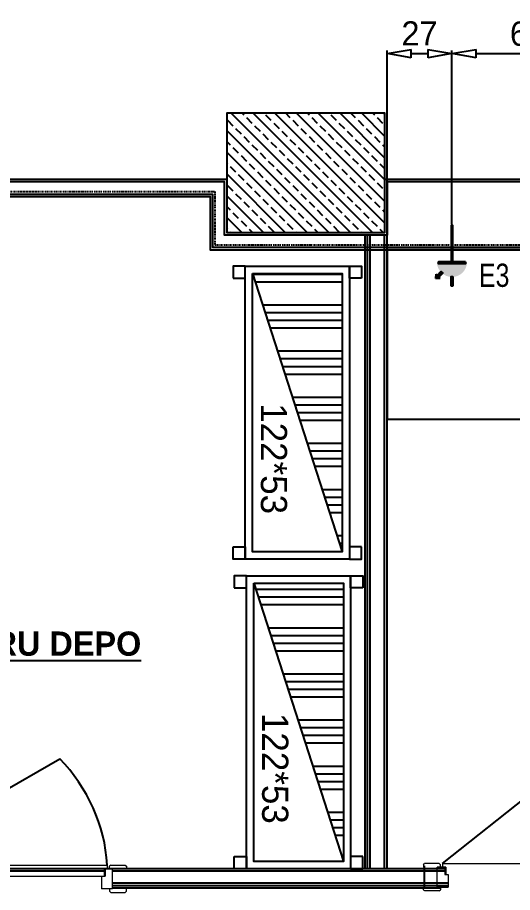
# Model space of a CAD drawing. Header units: millimetres. Extents: x 7703 to 16070, y -6855 to 95.
# Drawn here: x 13562.1 to 13766.3, y -6298.8 to -5937.4 of the extents above; entities that cross this region are included whole.
import ezdxf

# ---------------------------------------------------------------- set-up
doc = ezdxf.new("R2010")
doc.units = ezdxf.units.MM
for name, pattern in [('BORDER', [1.75, 0.5, -0.25, 0.5, -0.25, 0, -0.25]), ('CABLE CONTAIN', [0]), ('CABLE GROUND', [0])]:
    doc.linetypes.add(name, pattern=pattern)
doc.layers.add('gmg-dograma', color=35, linetype='Continuous', lineweight=15)
for name, color, linetype in [('iNCE', 8, 'Continuous'), ('Kıtc-002 Çizgi', 7, 'Continuous'), ('Kıtc-010 Elk Tes Yazı', 7, 'Continuous'), ('Kıtc-012 Elk Tes Ölçü', 1, 'Continuous'), ('Kıtc-014 Elk Tes İşaretler', 1, 'Continuous'), ('Kıtc-041 İstif Rafı', 7, 'Continuous')]:
    doc.layers.add(name, color=color, linetype=linetype)
doc.styles.get("Standard").update_dxf_attribs({"font": 'stylu.ttf', "height": 10})
doc.dimstyles.new('ISO-25', dxfattribs={"dimtxt": 2.5, "dimasz": 5, "dimexe": 1.25, "dimexo": 0.625, "dimtad": 1, "dimdec": 0, "dimtxsty": 'Standard', "dimblk": 'ARCHTICK', "dimcen": 2.5, "dimclrd": 256, "dimclre": 256, "dimclrt": 256, "dimadec": 0, "dimazin": 0, "dimtfac": 1, "dimtdec": 0, "dimtmove": 0, "dimatfit": 3, "dimldrblk": 'ARCHTICK', "dimfxl": 1, "dimlwd": -1, "dimlwe": -1, "dimarcsym": 0})

# ---------------------------------------------------------------- blocks, each defined once
blk = doc.blocks.new('A$C79DF6251')
at = {"layer": 'Kıtc-041 İstif Rafı'}
h = blk.add_hatch(dxfattribs=at)
h.set_pattern_fill('ANSI34', color=254, angle=45)
h.set_pattern_definition([(90, (8380.205, 5687.05), (-19.05, 4e-15), []), (90, (8383.38, 5690.225), (-19.05, 4e-15), []), (90, (8386.555, 5693.4), (-19.05, 4e-15), []), (90, (8389.73, 5696.575), (-19.05, 4e-15), [])])
h.paths.add_polyline_path([(118, 45), (3, 45), (3, 8)])
blk.add_line((3, 8), (118, 45), dxfattribs=at)
for points in [[(5, 53), (5, 48), (0, 48), (0, 53)], [(116, 53), (116, 48), (121, 48), (121, 53)], [(0, 5), (0, 48), (121, 48), (121, 5)], [(3, 8), (3, 45), (118, 45), (118, 8)], [(5, 0), (5, 5), (0, 5), (0, 0)], [(116, 0), (116, 5), (121, 5), (121, 0)]]:
    blk.add_lwpolyline(points, close=True, dxfattribs=at)
blk.add_text('122*53', height=10.8, dxfattribs=at).set_placement((56.65, 11.47))
blk = doc.blocks.new('A$C78E614D5')
at = {"layer": 'Kıtc-014 Elk Tes İşaretler'}
h = blk.add_hatch(color=256, dxfattribs=at)
edge = h.paths.add_edge_path()
edge.add_line((15.01, 0.43), (15.01, 1.06))
edge.add_ellipse((15.01, 6.66), major_axis=(-3.96, 3.96), ratio=1, start_angle=135, end_angle=315)
edge.add_line((15.01, 12.25), (15.01, 12.88))
edge.add_ellipse((15.01, 6.66), major_axis=(-4.4, -4.4), ratio=1, start_angle=45, end_angle=225, ccw=False)
h = blk.add_hatch(color=256, dxfattribs=at)
h.paths.add_polyline_path([(15.02, 12.24), (15.76, 12.24), (15.76, 1.05), (15.02, 1.05)])
edge = h.paths.add_edge_path(flags=17)
edge.add_line((15.76, 12.24), (15.76, 1.05))
edge.add_line((15.02, 12.24), (15.02, 1.05))
for points in [[(15.02, 6.34), (15.76, 6.34), (15.76, 6.97), (15.02, 6.97)], [(21.69, 1.74), (21.26, 1.28), (20.57, 0.55), (20.13, 0.09), (21.87, 0)]]:
    blk.add_hatch(color=256, dxfattribs=at).paths.add_polyline_path(points)
h = blk.add_hatch(color=256, dxfattribs=at)
h.paths.add_polyline_path([(21.04, 6.97), (24.88, 6.97), (24.88, 6.34), (21.04, 6.34)], flags=16)
edge = h.paths.add_edge_path(flags=17)
edge.add_line((24.88, 6.34), (21.07, 6.34))
edge.add_line((24.88, 6.97), (21.04, 6.97))
edge.add_line((24.88, 6.34), (24.88, 6.97))
at = {"layer": 'Kıtc-014 Elk Tes İşaretler', "extrusion": (0, 0, -1)}
blk.add_hatch(color=256, dxfattribs=at).paths.add_polyline_path([(-18.91, 2.13), (-19.6, 2.85), (-21.26, 1.28), (-20.57, 0.55)])
at = {"layer": 'Kıtc-014 Elk Tes İşaretler'}
for p, q in [((15.02, 12.24), (15.02, 1.05)), ((15.76, 12.24), (15.76, 1.05)), ((24.88, 6.97), (21.04, 6.97)), ((24.88, 6.34), (21.07, 6.34)), ((18.91, 2.13), (20.57, 0.55)), ((19.6, 2.85), (21.26, 1.28)), ((20.57, 0.55), (21.26, 1.28))]:
    blk.add_line(p, q, dxfattribs=at)
at = {"layer": 'Kıtc-014 Elk Tes İşaretler', "extrusion": (0, 0, -1)}
for p, q in [((20.57, 0.55), (20.13, 0.09)), ((21.87, 0), (20.13, 0.09)), ((21.69, 1.74), (21.26, 1.28)), ((21.87, 0), (21.69, 1.74))]:
    blk.add_line(p, q, dxfattribs=at)
at = {"layer": 'Kıtc-014 Elk Tes İşaretler'}
for points in [[(15.02, 12.24), (15.76, 12.24), (15.76, 1.05), (15.02, 1.05)], [(21.04, 6.97), (24.88, 6.97), (24.88, 6.34), (21.04, 6.34)]]:
    blk.add_lwpolyline(points, close=True, dxfattribs=at)
for points in [[(15.76, 6.97), (0, 6.97), (0, 6.34), (15.76, 6.34)], [(24.88, 6.34), (24.88, 6.97)]]:
    blk.add_lwpolyline(points, dxfattribs=at)
at = {"layer": 'Kıtc-014 Elk Tes İşaretler', "extrusion": (0, 0, -1)}
for points in [[(-18.91, 2.13), (-19.6, 2.85), (-19.6, 2.85), (-18.91, 2.13)], [(-18.91, 2.13), (-19.6, 2.85), (-21.26, 1.28), (-20.57, 0.55)]]:
    blk.add_lwpolyline(points, close=True, dxfattribs=at)
blk = doc.blocks.new('A$C613035E7')
at = {"layer": 'Kıtc-002 Çizgi'}
blk.add_blockref('A$C78E614D5', (0, 0), dxfattribs=at)
blk = doc.blocks.new('A$C0CEA1DDE')
at = {"layer": 'Kıtc-014 Elk Tes İşaretler'}
blk.add_hatch(color=256, dxfattribs=at).paths.add_polyline_path([(15.02, 6.34), (15.02, 6.97), (0, 6.97), (0, 6.34)])
blk.add_blockref('A$C613035E7', (0, 0), dxfattribs=at)
blk = doc.blocks.new('A$C2D20552D')
at = {"layer": 'Kıtc-002 Çizgi'}
blk.add_blockref('A$C0CEA1DDE', (0, 0), dxfattribs=at)
blk = doc.blocks.new('_ClosedBlank')
at = {"color": 0, "linetype": 'ByBlock', "lineweight": -2}
for p, q in [((-1, 0.167), (0, 0)), ((-1, 0.167), (-1, -0.167)), ((0, 0), (-1, -0.167))]:
    blk.add_line(p, q, dxfattribs=at)
blk = doc.blocks.new('*D128')
at = {"layer": 'Defpoints', "color": 0, "transparency": 16777216}
for p in [(13741.35, -5952.32), (13741.35, -6023.35), (13714.57, -6033.33)]:
    blk.add_point(p, dxfattribs=at)
at = {"layer": 'Kıtc-012 Elk Tes Ölçü', "transparency": 16777216}
for p, q in [((13714.57, -6032.7), (13714.57, -5951.07)), ((13724.57, -5952.32), (13731.35, -5952.32)), ((13741.35, -6022.72), (13741.35, -5951.07))]:
    blk.add_line(p, q, dxfattribs=at)
at = {"layer": 'Kıtc-012 Elk Tes Ölçü', "transparency": 16777216, "xscale": 10, "yscale": 10, "zscale": 10, "rotation": 180}
blk.add_blockref('_ClosedBlank', (13714.57, -5952.32), dxfattribs=at)
at = {"layer": 'Kıtc-012 Elk Tes Ölçü', "transparency": 16777216, "xscale": 10, "yscale": 10, "zscale": 10}
blk.add_blockref('_ClosedBlank', (13741.35, -5952.32), dxfattribs=at)
at = {"layer": 'Kıtc-012 Elk Tes Ölçü', "transparency": 16777216, "insert": (13727.96, -5943.96), "char_height": 10, "attachment_point": 5}
blk.add_mtext('27', dxfattribs=at)
blk = doc.blocks.new('*D129')
at = {"layer": 'Defpoints', "color": 0, "transparency": 16777216}
for p in [(13804.04, -5952.32), (13741.35, -6023.35), (13804.04, -6022.91)]:
    blk.add_point(p, dxfattribs=at)
at = {"layer": 'Kıtc-012 Elk Tes Ölçü', "transparency": 16777216}
for p, q in [((13741.35, -6022.72), (13741.35, -5951.07)), ((13751.35, -5952.32), (13794.04, -5952.32)), ((13804.04, -6022.28), (13804.04, -5951.07))]:
    blk.add_line(p, q, dxfattribs=at)
at = {"layer": 'Kıtc-012 Elk Tes Ölçü', "transparency": 16777216, "xscale": 10, "yscale": 10, "zscale": 10, "rotation": 180}
blk.add_blockref('_ClosedBlank', (13741.35, -5952.32), dxfattribs=at)
at = {"layer": 'Kıtc-012 Elk Tes Ölçü', "transparency": 16777216, "xscale": 10, "yscale": 10, "zscale": 10}
blk.add_blockref('_ClosedBlank', (13804.04, -5952.32), dxfattribs=at)
at = {"layer": 'Kıtc-012 Elk Tes Ölçü', "transparency": 16777216, "insert": (13772.69, -5944.13), "char_height": 10, "attachment_point": 5}
blk.add_mtext('63', dxfattribs=at)

msp = doc.modelspace()

# ---------------------------------------------------------------- hatches: boundary and pattern name
h = msp.add_hatch()
h.set_pattern_fill('ANSI33', color=256, angle=90)
h.set_pattern_definition([(135, (20207.7976, 2893.61), (-4.490128, -4.490128), []), (135, (20207.7976, 2898.1004), (-4.490128, -4.490128), [3.175, -1.5875])])
h.paths.add_polyline_path([(13648.57, -6026.33), (13713.57, -6026.33), (13713.57, -5976.82), (13648.57, -5976.82)])

# ---------------------------------------------------------------- linework, layer by layer
at = {"color": 251, "linetype": 'CABLE CONTAIN'}
for p, q in [((13705.57, -6289.01), (13705.57, -6027.33)), ((13706.57, -6289.01), (13706.57, -6027.33)), ((13707.57, -6289.01), (13707.57, -6027.33)), ((13713.57, -6289.01), (13713.57, -6027.33)), ((13714.57, -6289.01), (13714.57, -6027.33)), ((13730.04, -6296.75), (13730.04, -6287.75)), ((13738.8, -6289.01), (13488.44, -6289.01)), ((13598.21, -6290.01), (13504.41, -6290.01)), ((13738.8, -6290.01), (13601.31, -6290.01)), ((13739.8, -6295.01), (13601.31, -6295.01)), ((13739.8, -6296.01), (13601.31, -6296.01)), ((13736.56, -6297.01), (13601.31, -6297.01))]:
    msp.add_line(p, q, dxfattribs=at)
msp.add_lwpolyline([(13648.57, -6026.33), (13648.57, -5976.82), (13713.57, -5976.82), (13713.57, -6026.33)], close=True)
for points in [[(14312.57, -6084.33), (14312.57, -6026.33), (14269.57, -6026.33), (14269.57, -6004.33), (13713.57, -6004.33), (13713.57, -6026.33), (13648.57, -6026.33), (13648.57, -6004.33), (13159.57, -6004.33), (13159.57, -6083.33), (13044.57, -6083.33), (13044.57, -6140.33), (13037.57, -6140.33)], [(14311.57, -6084.33), (14311.57, -6027.33), (14268.57, -6027.33), (14268.57, -6005.33), (13714.57, -6005.33), (13714.57, -6027.33), (13647.57, -6027.33), (13647.57, -6005.33), (13160.57, -6005.33), (13160.57, -6084.33), (13045.57, -6084.33), (13045.57, -6141.33), (13037.57, -6141.33)]]:
    msp.add_lwpolyline(points)
at = {"color": 144, "linetype": 'BORDER'}
msp.add_lwpolyline([(13049.57, -6141.33), (13049.57, -6088.33), (13164.57, -6088.33), (13164.57, -6009.33), (13643.57, -6009.33), (13643.57, -6031.33), (13718.57, -6031.33), (13718.57, -6031.33), (14264.57, -6031.33), (14264.57, -6031.33), (14307.57, -6031.33), (14307.57, -6084.33)], dxfattribs=at)
at = {"color": 53, "linetype": 'CABLE GROUND'}
for points in [[(13165.57, -6010.33), (13642.57, -6010.33), (13642.57, -6032.33), (13719.57, -6032.33), (13719.57, -6032.33), (14080.57, -6032.33)], [(13348.21, -6011.33), (13641.57, -6011.33), (13641.57, -6033.33), (13720.57, -6033.33), (13720.57, -6033.33), (14080.57, -6033.33)]]:
    msp.add_lwpolyline(points, dxfattribs=at)
at = {"layer": 'gmg-dograma'}
for p, q in [((13503.45, -6287.51), (13599.16, -6287.51)), ((13599.16, -6287.51), (13599.16, -6289.01)), ((13600.55, -6287.51), (13600.05, -6288.01)), ((13600.05, -6289.01), (13600.05, -6288.01)), ((13600.55, -6287.51), (13606.55, -6287.51)), ((13606.55, -6287.51), (13607.05, -6288.01)), ((13607.05, -6288.01), (13607.05, -6289.01)), ((13729.56, -6287.35), (13730.06, -6286.85)), ((13729.56, -6287.35), (13729.56, -6288.35)), ((13736.06, -6286.85), (13730.06, -6286.85)), ((13735.3, -6296.66), (13735.3, -6288.35)), ((13738.8, -6288.35), (13735.3, -6288.35)), ((13736.06, -6286.85), (13736.56, -6287.35)), ((13736.56, -6288.35), (13736.56, -6287.35)), ((13737.45, -6286.85), (13812.15, -6286.85)), ((13737.45, -6286.85), (13737.45, -6288.35)), ((13738.4, -6288.35), (13738.4, -6291.35)), ((13738.8, -6288.35), (13738.8, -6291.35)), ((13504.41, -6292.01), (13598.21, -6292.01)), ((13596.81, -6292.01), (13596.81, -6297.32)), ((13597.81, -6289.01), (13601.31, -6289.01)), ((13597.81, -6289.01), (13597.81, -6292.01)), ((13598.21, -6289.01), (13598.21, -6292.01)), ((13601.31, -6297.32), (13601.31, -6289.01)), ((13738.4, -6291.35), (13739.8, -6291.35)), ((13739.8, -6291.35), (13739.8, -6296.66)), ((13601.31, -6297.32), (13596.81, -6297.32)), ((13600.05, -6297.32), (13600.05, -6298.32)), ((13600.55, -6298.82), (13600.05, -6298.32)), ((13600.55, -6298.82), (13606.55, -6298.82)), ((13606.55, -6298.82), (13607.05, -6298.32)), ((13607.05, -6298.32), (13607.05, -6297.41)), ((13729.56, -6297.66), (13729.56, -6296.66)), ((13729.56, -6297.66), (13730.06, -6298.16)), ((13736.06, -6298.16), (13730.22, -6298.16)), ((13735.3, -6296.66), (13739.8, -6296.66)), ((13736.06, -6298.16), (13736.56, -6297.66)), ((13736.56, -6296.66), (13736.56, -6297.66))]:
    msp.add_line(p, q, dxfattribs=at)
at = {"layer": 'iNCE'}
for p, q in [((13503.45, -6287.51), (13579.53, -6243.62)), ((13737.45, -6286.85), (13792.52, -6242.96))]:
    msp.add_line(p, q, dxfattribs=at)
msp.add_arc((13530.05, -6292.09), 69.26, 3.7899, 44.4117, dxfattribs=at)
at = {"layer": 'Kıtc-002 Çizgi'}
msp.add_lwpolyline([(13714.57, -6103.33), (13865.5, -6103.35), (13865.5, -6033.35), (13714.57, -6033.33)], close=True, dxfattribs=at)

# ---------------------------------------------------------------- block references
at = {"layer": 'Kıtc-002 Çizgi', "rotation": 270}
msp.add_blockref('A$C2D20552D', (13734.69, -6023.35), dxfattribs=at)
at = {"layer": 'Kıtc-041 İstif Rafı', "rotation": 270}
for p in [(13651.04, -6040.08), (13651.56, -6168.01)]:
    msp.add_blockref('A$C79DF6251', p, dxfattribs=at)

# ---------------------------------------------------------------- texts
at = {"layer": 'Kıtc-002 Çizgi', "lineweight": -2, "insert": (13532.93, -6174.34), "char_height": 10, "attachment_point": 1}
msp.add_mtext_dynamic_manual_height_columns('{\\fStylus BT|b1|i0|c162|p34;\\L\\C1;\\PKURU DEPO}', width=175.8976, gutter_width=50, heights=[0], dxfattribs=at)
at = {"layer": 'Kıtc-010 Elk Tes Yazı', "width": 0.8}
msp.add_text('E3', height=9.6, dxfattribs=at).set_placement((13752.49, -6048.67))

# ---------------------------------------------------------------- dimensions: what is measured, and where the dimension line sits
at = {"layer": 'Kıtc-012 Elk Tes Ölçü'}
for base, p1, p2, picture, middle in [((13741.35, -5952.32), (13714.57, -6033.33), (13741.35, -6023.35), '*D128', (13727.96, -5943.96)), ((13804.04, -5952.32), (13741.35, -6023.35), (13804.04, -6022.91), '*D129', (13772.69, -5944.13))]:
    dim = msp.add_linear_dim(base=base, p1=p1, p2=p2, dimstyle='ISO-25', override={"dimtxt": 10, "dimasz": 10, "dimgap": 3, "dimblk": 'ClosedBlank', "dimcen": 5, "dimtmove": 1, "dimldrblk": 'ClosedBlank', "dimfxl": 0, "dimtfillclr": 256}, dxfattribs=at)
    dim.commit()
    dim.dimension.update_dxf_attribs({"geometry": picture, "text_midpoint": middle})

doc.saveas('drawing.dxf')
